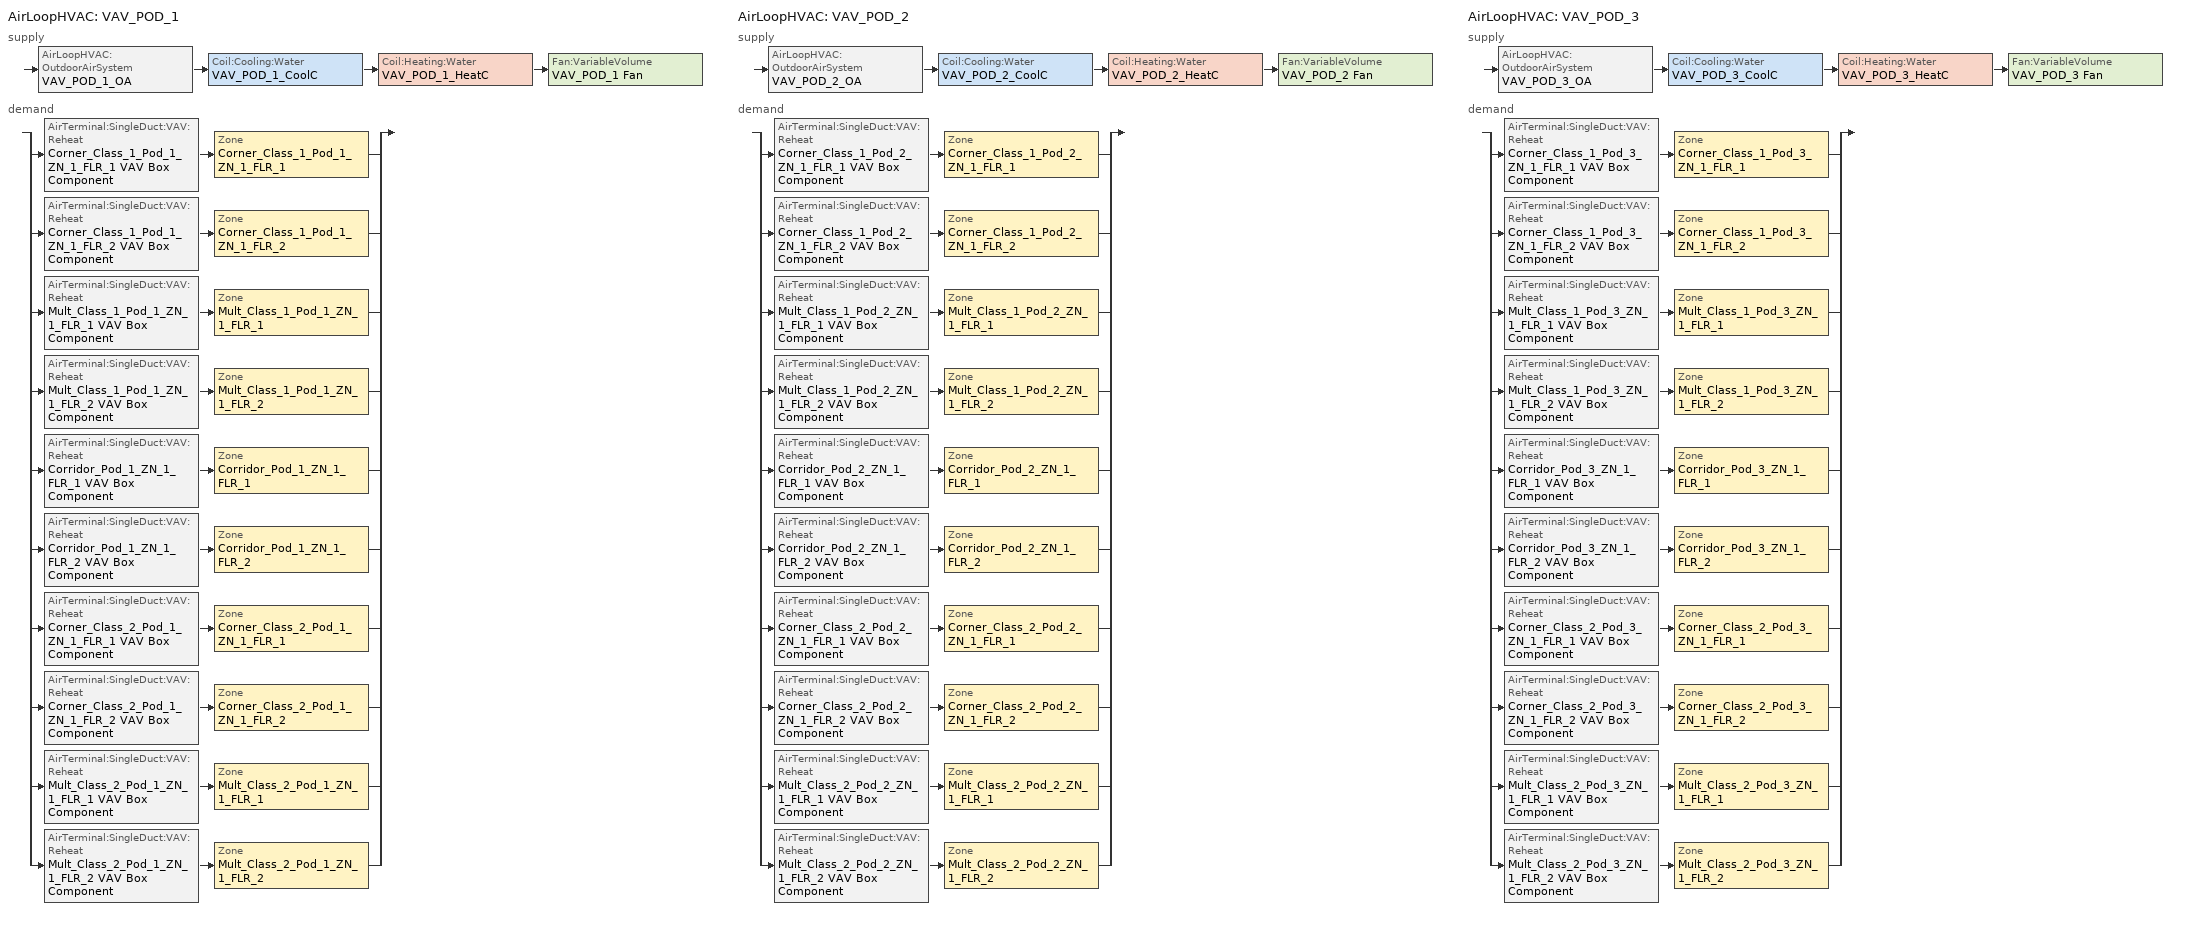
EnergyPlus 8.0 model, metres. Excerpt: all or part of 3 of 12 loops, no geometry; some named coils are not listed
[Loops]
AirLoopHVAC 'VAV_POD_1'
 supply: AirLoopHVAC:OutdoorAirSystem 'VAV_POD_1_OA' > Coil:Cooling:Water 'VAV_POD_1_CoolC' > Coil:Heating:Water 'VAV_POD_1_HeatC' > Fan:VariableVolume 'VAV_POD_1 Fan'
 demand: split
  | AirTerminal:SingleDuct:VAV:Reheat 'Corner_Class_1_Pod_1_ZN_1_FLR_1 VAV Box Component' > Zone 'Corner_Class_1_Pod_1_ZN_1_FLR_1'
  | AirTerminal:SingleDuct:VAV:Reheat 'Corner_Class_1_Pod_1_ZN_1_FLR_2 VAV Box Component' > Zone 'Corner_Class_1_Pod_1_ZN_1_FLR_2'
  | AirTerminal:SingleDuct:VAV:Reheat 'Mult_Class_1_Pod_1_ZN_1_FLR_1 VAV Box Component' > Zone 'Mult_Class_1_Pod_1_ZN_1_FLR_1'
  | AirTerminal:SingleDuct:VAV:Reheat 'Mult_Class_1_Pod_1_ZN_1_FLR_2 VAV Box Component' > Zone 'Mult_Class_1_Pod_1_ZN_1_FLR_2'
  | AirTerminal:SingleDuct:VAV:Reheat 'Corridor_Pod_1_ZN_1_FLR_1 VAV Box Component' > Zone 'Corridor_Pod_1_ZN_1_FLR_1'
  | AirTerminal:SingleDuct:VAV:Reheat 'Corridor_Pod_1_ZN_1_FLR_2 VAV Box Component' > Zone 'Corridor_Pod_1_ZN_1_FLR_2'
  | AirTerminal:SingleDuct:VAV:Reheat 'Corner_Class_2_Pod_1_ZN_1_FLR_1 VAV Box Component' > Zone 'Corner_Class_2_Pod_1_ZN_1_FLR_1'
  | AirTerminal:SingleDuct:VAV:Reheat 'Corner_Class_2_Pod_1_ZN_1_FLR_2 VAV Box Component' > Zone 'Corner_Class_2_Pod_1_ZN_1_FLR_2'
  | AirTerminal:SingleDuct:VAV:Reheat 'Mult_Class_2_Pod_1_ZN_1_FLR_1 VAV Box Component' > Zone 'Mult_Class_2_Pod_1_ZN_1_FLR_1'
  | AirTerminal:SingleDuct:VAV:Reheat 'Mult_Class_2_Pod_1_ZN_1_FLR_2 VAV Box Component' > Zone 'Mult_Class_2_Pod_1_ZN_1_FLR_2'
AirLoopHVAC 'VAV_POD_2'
 supply: AirLoopHVAC:OutdoorAirSystem 'VAV_POD_2_OA' > Coil:Cooling:Water 'VAV_POD_2_CoolC' > Coil:Heating:Water 'VAV_POD_2_HeatC' > Fan:VariableVolume 'VAV_POD_2 Fan'
 demand: split
  | AirTerminal:SingleDuct:VAV:Reheat 'Corner_Class_1_Pod_2_ZN_1_FLR_1 VAV Box Component' > Zone 'Corner_Class_1_Pod_2_ZN_1_FLR_1'
  | AirTerminal:SingleDuct:VAV:Reheat 'Corner_Class_1_Pod_2_ZN_1_FLR_2 VAV Box Component' > Zone 'Corner_Class_1_Pod_2_ZN_1_FLR_2'
  | AirTerminal:SingleDuct:VAV:Reheat 'Mult_Class_1_Pod_2_ZN_1_FLR_1 VAV Box Component' > Zone 'Mult_Class_1_Pod_2_ZN_1_FLR_1'
  | AirTerminal:SingleDuct:VAV:Reheat 'Mult_Class_1_Pod_2_ZN_1_FLR_2 VAV Box Component' > Zone 'Mult_Class_1_Pod_2_ZN_1_FLR_2'
  | AirTerminal:SingleDuct:VAV:Reheat 'Corridor_Pod_2_ZN_1_FLR_1 VAV Box Component' > Zone 'Corridor_Pod_2_ZN_1_FLR_1'
  | AirTerminal:SingleDuct:VAV:Reheat 'Corridor_Pod_2_ZN_1_FLR_2 VAV Box Component' > Zone 'Corridor_Pod_2_ZN_1_FLR_2'
  | AirTerminal:SingleDuct:VAV:Reheat 'Corner_Class_2_Pod_2_ZN_1_FLR_1 VAV Box Component' > Zone 'Corner_Class_2_Pod_2_ZN_1_FLR_1'
  | AirTerminal:SingleDuct:VAV:Reheat 'Corner_Class_2_Pod_2_ZN_1_FLR_2 VAV Box Component' > Zone 'Corner_Class_2_Pod_2_ZN_1_FLR_2'
  | AirTerminal:SingleDuct:VAV:Reheat 'Mult_Class_2_Pod_2_ZN_1_FLR_1 VAV Box Component' > Zone 'Mult_Class_2_Pod_2_ZN_1_FLR_1'
  | AirTerminal:SingleDuct:VAV:Reheat 'Mult_Class_2_Pod_2_ZN_1_FLR_2 VAV Box Component' > Zone 'Mult_Class_2_Pod_2_ZN_1_FLR_2'
AirLoopHVAC 'VAV_POD_3'
 supply: AirLoopHVAC:OutdoorAirSystem 'VAV_POD_3_OA' > Coil:Cooling:Water 'VAV_POD_3_CoolC' > Coil:Heating:Water 'VAV_POD_3_HeatC' > Fan:VariableVolume 'VAV_POD_3 Fan'
 demand: split
  | AirTerminal:SingleDuct:VAV:Reheat 'Corner_Class_1_Pod_3_ZN_1_FLR_1 VAV Box Component' > Zone 'Corner_Class_1_Pod_3_ZN_1_FLR_1'
  | AirTerminal:SingleDuct:VAV:Reheat 'Corner_Class_1_Pod_3_ZN_1_FLR_2 VAV Box Component' > Zone 'Corner_Class_1_Pod_3_ZN_1_FLR_2'
  | AirTerminal:SingleDuct:VAV:Reheat 'Mult_Class_1_Pod_3_ZN_1_FLR_1 VAV Box Component' > Zone 'Mult_Class_1_Pod_3_ZN_1_FLR_1'
  | AirTerminal:SingleDuct:VAV:Reheat 'Mult_Class_1_Pod_3_ZN_1_FLR_2 VAV Box Component' > Zone 'Mult_Class_1_Pod_3_ZN_1_FLR_2'
  | AirTerminal:SingleDuct:VAV:Reheat 'Corridor_Pod_3_ZN_1_FLR_1 VAV Box Component' > Zone 'Corridor_Pod_3_ZN_1_FLR_1'
  | AirTerminal:SingleDuct:VAV:Reheat 'Corridor_Pod_3_ZN_1_FLR_2 VAV Box Component' > Zone 'Corridor_Pod_3_ZN_1_FLR_2'
  | AirTerminal:SingleDuct:VAV:Reheat 'Corner_Class_2_Pod_3_ZN_1_FLR_1 VAV Box Component' > Zone 'Corner_Class_2_Pod_3_ZN_1_FLR_1'
  | AirTerminal:SingleDuct:VAV:Reheat 'Corner_Class_2_Pod_3_ZN_1_FLR_2 VAV Box Component' > Zone 'Corner_Class_2_Pod_3_ZN_1_FLR_2'
  | AirTerminal:SingleDuct:VAV:Reheat 'Mult_Class_2_Pod_3_ZN_1_FLR_1 VAV Box Component' > Zone 'Mult_Class_2_Pod_3_ZN_1_FLR_1'
  | AirTerminal:SingleDuct:VAV:Reheat 'Mult_Class_2_Pod_3_ZN_1_FLR_2 VAV Box Component' > Zone 'Mult_Class_2_Pod_3_ZN_1_FLR_2'
[Sizing:Zone] Zone Cooling Design Supply Air Temperature Input Method=SupplyAirTemperature; Zone Cooling Design Supply Air Temperature {C}=12.8; Zone Heating Design Supply Air Temperature Input Method=SupplyAirTemperature; Zone Heating Design Supply Air Temperature {C}=40; Zone Cooling Design Supply Air Humidity Ratio {kg-H2O/kg-air}=0.0085; Zone Heating Design Supply Air Humidity Ratio {kg-H2O/kg-air}=0.008; Zone Heating Sizing Factor=0; Zone Cooling Sizing Factor=0; Cooling Design Air Flow Method=DesignDay; Cooling Design Air Flow Rate {m3/s}=0; Cooling Minimum Air Flow {m3/s}=0; Cooling Minimum Air Flow Fraction=0; Heating Design Air Flow Method=DesignDay; Heating Design Air Flow Rate {m3/s}=0
Name | Design Specification Outdoor Air Object
Corner_Class_1_Pod_1_ZN_1_FLR_1 | SZ DSOA Corner_Class_1_Pod_1_ZN_1_FLR_1
Corner_Class_1_Pod_1_ZN_1_FLR_2 | SZ DSOA Corner_Class_1_Pod_1_ZN_1_FLR_2
Mult_Class_1_Pod_1_ZN_1_FLR_1 | SZ DSOA Mult_Class_1_Pod_1_ZN_1_FLR_1
Mult_Class_1_Pod_1_ZN_1_FLR_2 | SZ DSOA Mult_Class_1_Pod_1_ZN_1_FLR_2
Corridor_Pod_1_ZN_1_FLR_1 | SZ DSOA Corridor_Pod_1_ZN_1_FLR_1
Corridor_Pod_1_ZN_1_FLR_2 | SZ DSOA Corridor_Pod_1_ZN_1_FLR_2
Corner_Class_2_Pod_1_ZN_1_FLR_1 | SZ DSOA Corner_Class_2_Pod_1_ZN_1_FLR_1
Corner_Class_2_Pod_1_ZN_1_FLR_2 | SZ DSOA Corner_Class_2_Pod_1_ZN_1_FLR_2
Mult_Class_2_Pod_1_ZN_1_FLR_1 | SZ DSOA Mult_Class_2_Pod_1_ZN_1_FLR_1
Mult_Class_2_Pod_1_ZN_1_FLR_2 | SZ DSOA Mult_Class_2_Pod_1_ZN_1_FLR_2
Corner_Class_1_Pod_2_ZN_1_FLR_1 | SZ DSOA Corner_Class_1_Pod_2_ZN_1_FLR_1
Corner_Class_1_Pod_2_ZN_1_FLR_2 | SZ DSOA Corner_Class_1_Pod_2_ZN_1_FLR_2
Mult_Class_1_Pod_2_ZN_1_FLR_1 | SZ DSOA Mult_Class_1_Pod_2_ZN_1_FLR_1
Mult_Class_1_Pod_2_ZN_1_FLR_2 | SZ DSOA Mult_Class_1_Pod_2_ZN_1_FLR_2
Corridor_Pod_2_ZN_1_FLR_1 | SZ DSOA Corridor_Pod_2_ZN_1_FLR_1
Corridor_Pod_2_ZN_1_FLR_2 | SZ DSOA Corridor_Pod_2_ZN_1_FLR_2
Corner_Class_2_Pod_2_ZN_1_FLR_1 | SZ DSOA Corner_Class_2_Pod_2_ZN_1_FLR_1
Corner_Class_2_Pod_2_ZN_1_FLR_2 | SZ DSOA Corner_Class_2_Pod_2_ZN_1_FLR_2
Mult_Class_2_Pod_2_ZN_1_FLR_1 | SZ DSOA Mult_Class_2_Pod_2_ZN_1_FLR_1
Mult_Class_2_Pod_2_ZN_1_FLR_2 | SZ DSOA Mult_Class_2_Pod_2_ZN_1_FLR_2
Corner_Class_1_Pod_3_ZN_1_FLR_1 | SZ DSOA Corner_Class_1_Pod_3_ZN_1_FLR_1
Corner_Class_1_Pod_3_ZN_1_FLR_2 | SZ DSOA Corner_Class_1_Pod_3_ZN_1_FLR_2
Mult_Class_1_Pod_3_ZN_1_FLR_1 | SZ DSOA Mult_Class_1_Pod_3_ZN_1_FLR_1
Mult_Class_1_Pod_3_ZN_1_FLR_2 | SZ DSOA Mult_Class_1_Pod_3_ZN_1_FLR_2
Corridor_Pod_3_ZN_1_FLR_1 | SZ DSOA Corridor_Pod_3_ZN_1_FLR_1
Corridor_Pod_3_ZN_1_FLR_2 | SZ DSOA Corridor_Pod_3_ZN_1_FLR_2
Corner_Class_2_Pod_3_ZN_1_FLR_1 | SZ DSOA Corner_Class_2_Pod_3_ZN_1_FLR_1
Corner_Class_2_Pod_3_ZN_1_FLR_2 | SZ DSOA Corner_Class_2_Pod_3_ZN_1_FLR_2
Mult_Class_2_Pod_3_ZN_1_FLR_1 | SZ DSOA Mult_Class_2_Pod_3_ZN_1_FLR_1
Mult_Class_2_Pod_3_ZN_1_FLR_2 | SZ DSOA Mult_Class_2_Pod_3_ZN_1_FLR_2
[DesignSpecification:OutdoorAir]
Name | Outdoor Air Method | Outdoor Air Flow per Zone Floor Area {m3/s-m2} | Zone Outdoor Air Method | Outdoor Air Flow per Person {m3/s-person}
SZ DSOA Corner_Class_1_Pod_1_ZN_1_FLR_1; SZ DSOA Corner_Class_1_Pod_1_ZN_1_FLR_2; SZ DSOA Mult_Class_1_Pod_1_ZN_1_FLR_1; SZ DSOA Mult_Class_1_Pod_1_ZN_1_FLR_2; SZ DSOA Corner_Class_2_Pod_1_ZN_1_FLR_1; SZ DSOA Corner_Class_2_Pod_1_ZN_1_FLR_2; SZ DSOA Mult_Class_2_Pod_1_ZN_1_FLR_1; SZ DSOA Mult_Class_2_Pod_1_ZN_1_FLR_2; SZ DSOA Corner_Class_1_Pod_2_ZN_1_FLR_1; SZ DSOA Corner_Class_1_Pod_2_ZN_1_FLR_2; SZ DSOA Mult_Class_1_Pod_2_ZN_1_FLR_1; SZ DSOA Mult_Class_1_Pod_2_ZN_1_FLR_2; SZ DSOA Corner_Class_2_Pod_2_ZN_1_FLR_1; SZ DSOA Corner_Class_2_Pod_2_ZN_1_FLR_2; SZ DSOA Mult_Class_2_Pod_2_ZN_1_FLR_1; SZ DSOA Mult_Class_2_Pod_2_ZN_1_FLR_2; SZ DSOA Corner_Class_1_Pod_3_ZN_1_FLR_1; SZ DSOA Corner_Class_1_Pod_3_ZN_1_FLR_2; SZ DSOA Mult_Class_1_Pod_3_ZN_1_FLR_1; SZ DSOA Mult_Class_1_Pod_3_ZN_1_FLR_2; SZ DSOA Corner_Class_2_Pod_3_ZN_1_FLR_1; SZ DSOA Corner_Class_2_Pod_3_ZN_1_FLR_2; SZ DSOA Mult_Class_2_Pod_3_ZN_1_FLR_1; SZ DSOA Mult_Class_2_Pod_3_ZN_1_FLR_2 | Flow/Area | 0.00238745
SZ DSOA Corridor_Pod_1_ZN_1_FLR_1; SZ DSOA Corridor_Pod_1_ZN_1_FLR_2; SZ DSOA Corridor_Pod_2_ZN_1_FLR_1; SZ DSOA Corridor_Pod_2_ZN_1_FLR_2; SZ DSOA Corridor_Pod_3_ZN_1_FLR_1; SZ DSOA Corridor_Pod_3_ZN_1_FLR_2 | Flow/Area | 0.000304781
Design_Spec_OA_Classroom |  | 0.000609562 | Sum | 0.00471921
Design_Spec_OA_Corridor |  | 0.000304781 | Sum | 1e-08
[Sizing:System] Type of Load to Size On=Sensible; Minimum System Air Flow Ratio=0.3; Preheat Design Temperature {C}=7; Preheat Design Humidity Ratio {kgWater/kgDryAir}=0.008; Precool Design Temperature {C}=12.8; Precool Design Humidity Ratio {kgWater/kgDryAir}=0.008; Central Cooling Design Supply Air Temperature {C}=12.8; Central Heating Design Supply Air Temperature {C}=12.8; Sizing Option=Coincident; 100% Outdoor Air in Cooling=No; 100% Outdoor Air in Heating=No; Central Cooling Design Supply Air Humidity Ratio {kg-H2O/kg-Air}=0.0085; Central Heating Design Supply Air Humidity Ratio {kgWater/kgDryAir}=0.008; Cooling Design Air Flow Method=DesignDay; Cooling Design Air Flow Rate {m3/s}=0; Heating Design Air Flow Method=DesignDay; Heating Design Air Flow Rate {m3/s}=0; System Outdoor Air Method=ZoneSum
Name | Design Outdoor Air Flow Rate {m3/s}
VAV_POD_1 | 6.90274
VAV_POD_2 | 6.89251
VAV_POD_3 | 7.90785
[ZoneControl:Thermostat] Control Type Schedule=Dual Zone Control Type Sched
Name | Zone or ZoneList | Control 1
Corner_Class_1_Pod_1_ZN_1_FLR_1 Thermostat | Corner_Class_1_Pod_1_ZN_1_FLR_1 | Corner_Class_1_Pod_1_ZN_1_FLR_1 DualSPSched
Corner_Class_1_Pod_1_ZN_1_FLR_2 Thermostat | Corner_Class_1_Pod_1_ZN_1_FLR_2 | Corner_Class_1_Pod_1_ZN_1_FLR_2 DualSPSched
Mult_Class_1_Pod_1_ZN_1_FLR_1 Thermostat | Mult_Class_1_Pod_1_ZN_1_FLR_1 | Mult_Class_1_Pod_1_ZN_1_FLR_1 DualSPSched
Mult_Class_1_Pod_1_ZN_1_FLR_2 Thermostat | Mult_Class_1_Pod_1_ZN_1_FLR_2 | Mult_Class_1_Pod_1_ZN_1_FLR_2 DualSPSched
Corridor_Pod_1_ZN_1_FLR_1 Thermostat | Corridor_Pod_1_ZN_1_FLR_1 | Corridor_Pod_1_ZN_1_FLR_1 DualSPSched
Corridor_Pod_1_ZN_1_FLR_2 Thermostat | Corridor_Pod_1_ZN_1_FLR_2 | Corridor_Pod_1_ZN_1_FLR_2 DualSPSched
Corner_Class_2_Pod_1_ZN_1_FLR_1 Thermostat | Corner_Class_2_Pod_1_ZN_1_FLR_1 | Corner_Class_2_Pod_1_ZN_1_FLR_1 DualSPSched
Corner_Class_2_Pod_1_ZN_1_FLR_2 Thermostat | Corner_Class_2_Pod_1_ZN_1_FLR_2 | Corner_Class_2_Pod_1_ZN_1_FLR_2 DualSPSched
Mult_Class_2_Pod_1_ZN_1_FLR_1 Thermostat | Mult_Class_2_Pod_1_ZN_1_FLR_1 | Mult_Class_2_Pod_1_ZN_1_FLR_1 DualSPSched
Mult_Class_2_Pod_1_ZN_1_FLR_2 Thermostat | Mult_Class_2_Pod_1_ZN_1_FLR_2 | Mult_Class_2_Pod_1_ZN_1_FLR_2 DualSPSched
Corner_Class_1_Pod_2_ZN_1_FLR_1 Thermostat | Corner_Class_1_Pod_2_ZN_1_FLR_1 | Corner_Class_1_Pod_2_ZN_1_FLR_1 DualSPSched
Corner_Class_1_Pod_2_ZN_1_FLR_2 Thermostat | Corner_Class_1_Pod_2_ZN_1_FLR_2 | Corner_Class_1_Pod_2_ZN_1_FLR_2 DualSPSched
Mult_Class_1_Pod_2_ZN_1_FLR_1 Thermostat | Mult_Class_1_Pod_2_ZN_1_FLR_1 | Mult_Class_1_Pod_2_ZN_1_FLR_1 DualSPSched
Mult_Class_1_Pod_2_ZN_1_FLR_2 Thermostat | Mult_Class_1_Pod_2_ZN_1_FLR_2 | Mult_Class_1_Pod_2_ZN_1_FLR_2 DualSPSched
Corridor_Pod_2_ZN_1_FLR_1 Thermostat | Corridor_Pod_2_ZN_1_FLR_1 | Corridor_Pod_2_ZN_1_FLR_1 DualSPSched
Corridor_Pod_2_ZN_1_FLR_2 Thermostat | Corridor_Pod_2_ZN_1_FLR_2 | Corridor_Pod_2_ZN_1_FLR_2 DualSPSched
Corner_Class_2_Pod_2_ZN_1_FLR_1 Thermostat | Corner_Class_2_Pod_2_ZN_1_FLR_1 | Corner_Class_2_Pod_2_ZN_1_FLR_1 DualSPSched
Corner_Class_2_Pod_2_ZN_1_FLR_2 Thermostat | Corner_Class_2_Pod_2_ZN_1_FLR_2 | Corner_Class_2_Pod_2_ZN_1_FLR_2 DualSPSched
Mult_Class_2_Pod_2_ZN_1_FLR_1 Thermostat | Mult_Class_2_Pod_2_ZN_1_FLR_1 | Mult_Class_2_Pod_2_ZN_1_FLR_1 DualSPSched
Mult_Class_2_Pod_2_ZN_1_FLR_2 Thermostat | Mult_Class_2_Pod_2_ZN_1_FLR_2 | Mult_Class_2_Pod_2_ZN_1_FLR_2 DualSPSched
Corner_Class_1_Pod_3_ZN_1_FLR_1 Thermostat | Corner_Class_1_Pod_3_ZN_1_FLR_1 | Corner_Class_1_Pod_3_ZN_1_FLR_1 DualSPSched
Corner_Class_1_Pod_3_ZN_1_FLR_2 Thermostat | Corner_Class_1_Pod_3_ZN_1_FLR_2 | Corner_Class_1_Pod_3_ZN_1_FLR_2 DualSPSched
Mult_Class_1_Pod_3_ZN_1_FLR_1 Thermostat | Mult_Class_1_Pod_3_ZN_1_FLR_1 | Mult_Class_1_Pod_3_ZN_1_FLR_1 DualSPSched
Mult_Class_1_Pod_3_ZN_1_FLR_2 Thermostat | Mult_Class_1_Pod_3_ZN_1_FLR_2 | Mult_Class_1_Pod_3_ZN_1_FLR_2 DualSPSched
Corridor_Pod_3_ZN_1_FLR_1 Thermostat | Corridor_Pod_3_ZN_1_FLR_1 | Corridor_Pod_3_ZN_1_FLR_1 DualSPSched
Corridor_Pod_3_ZN_1_FLR_2 Thermostat | Corridor_Pod_3_ZN_1_FLR_2 | Corridor_Pod_3_ZN_1_FLR_2 DualSPSched
Corner_Class_2_Pod_3_ZN_1_FLR_1 Thermostat | Corner_Class_2_Pod_3_ZN_1_FLR_1 | Corner_Class_2_Pod_3_ZN_1_FLR_1 DualSPSched
Corner_Class_2_Pod_3_ZN_1_FLR_2 Thermostat | Corner_Class_2_Pod_3_ZN_1_FLR_2 | Corner_Class_2_Pod_3_ZN_1_FLR_2 DualSPSched
Mult_Class_2_Pod_3_ZN_1_FLR_1 Thermostat | Mult_Class_2_Pod_3_ZN_1_FLR_1 | Mult_Class_2_Pod_3_ZN_1_FLR_1 DualSPSched
Mult_Class_2_Pod_3_ZN_1_FLR_2 Thermostat | Mult_Class_2_Pod_3_ZN_1_FLR_2 | Mult_Class_2_Pod_3_ZN_1_FLR_2 DualSPSched
[ThermostatSetpoint:DualSetpoint] Heating Setpoint Temperature Schedule=HTGSETP_SCH_YES_OPTIMUM; Cooling Setpoint Temperature Schedule=CLGSETP_SCH_YES_OPTIMUM
Corner_Class_1_Pod_1_ZN_1_FLR_1 DualSPSched; Corner_Class_1_Pod_1_ZN_1_FLR_2 DualSPSched; Mult_Class_1_Pod_1_ZN_1_FLR_1 DualSPSched; Mult_Class_1_Pod_1_ZN_1_FLR_2 DualSPSched; Corridor_Pod_1_ZN_1_FLR_1 DualSPSched; Corridor_Pod_1_ZN_1_FLR_2 DualSPSched; Corner_Class_2_Pod_1_ZN_1_FLR_1 DualSPSched; Corner_Class_2_Pod_1_ZN_1_FLR_2 DualSPSched; Mult_Class_2_Pod_1_ZN_1_FLR_1 DualSPSched; Mult_Class_2_Pod_1_ZN_1_FLR_2 DualSPSched; Corner_Class_1_Pod_2_ZN_1_FLR_1 DualSPSched; Corner_Class_1_Pod_2_ZN_1_FLR_2 DualSPSched; Mult_Class_1_Pod_2_ZN_1_FLR_1 DualSPSched; Mult_Class_1_Pod_2_ZN_1_FLR_2 DualSPSched; Corridor_Pod_2_ZN_1_FLR_1 DualSPSched; Corridor_Pod_2_ZN_1_FLR_2 DualSPSched; Corner_Class_2_Pod_2_ZN_1_FLR_1 DualSPSched; Corner_Class_2_Pod_2_ZN_1_FLR_2 DualSPSched; Mult_Class_2_Pod_2_ZN_1_FLR_1 DualSPSched; Mult_Class_2_Pod_2_ZN_1_FLR_2 DualSPSched; Corner_Class_1_Pod_3_ZN_1_FLR_1 DualSPSched; Corner_Class_1_Pod_3_ZN_1_FLR_2 DualSPSched; Mult_Class_1_Pod_3_ZN_1_FLR_1 DualSPSched; Mult_Class_1_Pod_3_ZN_1_FLR_2 DualSPSched; Corridor_Pod_3_ZN_1_FLR_1 DualSPSched; Corridor_Pod_3_ZN_1_FLR_2 DualSPSched; Corner_Class_2_Pod_3_ZN_1_FLR_1 DualSPSched; Corner_Class_2_Pod_3_ZN_1_FLR_2 DualSPSched; Mult_Class_2_Pod_3_ZN_1_FLR_1 DualSPSched; Mult_Class_2_Pod_3_ZN_1_FLR_2 DualSPSched
[AirTerminal:SingleDuct:VAV:Reheat] Availability Schedule=ALWAYS_ON; Maximum Air Flow Rate {m3/s}=AUTOSIZE; Zone Minimum Air Flow Input Method=Constant; Maximum Hot Water or Steam Flow Rate {m3/s}=AUTOSIZE; Minimum Hot Water or Steam Flow Rate {m3/s}=0; Convergence Tolerance=0.001; Damper Heating Action=REVERSE; Maximum Flow Fraction During Reheat=0.5; Maximum Reheat Air Temperature {C}=40
Name | Constant Minimum Air Flow Fraction | Reheat Coil
Corner_Class_1_Pod_1_ZN_1_FLR_1 VAV Box Component | 0.765563 | Corner_Class_1_Pod_1_ZN_1_FLR_1 VAV Box Reheat Coil
Corner_Class_1_Pod_1_ZN_1_FLR_2 VAV Box Component | 0.7 | Corner_Class_1_Pod_1_ZN_1_FLR_2 VAV Box Reheat Coil
Mult_Class_1_Pod_1_ZN_1_FLR_1 VAV Box Component | 1 | Mult_Class_1_Pod_1_ZN_1_FLR_1 VAV Box Reheat Coil
Mult_Class_1_Pod_1_ZN_1_FLR_2 VAV Box Component | 0.761298 | Mult_Class_1_Pod_1_ZN_1_FLR_2 VAV Box Reheat Coil
Corridor_Pod_1_ZN_1_FLR_1 VAV Box Component | 0.299668 | Corridor_Pod_1_ZN_1_FLR_1 VAV Box Reheat Coil
Corridor_Pod_1_ZN_1_FLR_2 VAV Box Component | 0.2 | Corridor_Pod_1_ZN_1_FLR_2 VAV Box Reheat Coil
Corner_Class_2_Pod_1_ZN_1_FLR_1 VAV Box Component | 0.904312 | Corner_Class_2_Pod_1_ZN_1_FLR_1 VAV Box Reheat Coil
Corner_Class_2_Pod_1_ZN_1_FLR_2 VAV Box Component | 0.7 | Corner_Class_2_Pod_1_ZN_1_FLR_2 VAV Box Reheat Coil
Mult_Class_2_Pod_1_ZN_1_FLR_1 VAV Box Component | 1 | Mult_Class_2_Pod_1_ZN_1_FLR_1 VAV Box Reheat Coil
Mult_Class_2_Pod_1_ZN_1_FLR_2 VAV Box Component | 1 | Mult_Class_2_Pod_1_ZN_1_FLR_2 VAV Box Reheat Coil
Corner_Class_1_Pod_2_ZN_1_FLR_1 VAV Box Component | 0.769952 | Corner_Class_1_Pod_2_ZN_1_FLR_1 VAV Box Reheat Coil
Corner_Class_1_Pod_2_ZN_1_FLR_2 VAV Box Component | 0.7 | Corner_Class_1_Pod_2_ZN_1_FLR_2 VAV Box Reheat Coil
Mult_Class_1_Pod_2_ZN_1_FLR_1 VAV Box Component | 1 | Mult_Class_1_Pod_2_ZN_1_FLR_1 VAV Box Reheat Coil
Mult_Class_1_Pod_2_ZN_1_FLR_2 VAV Box Component | 0.758655 | Mult_Class_1_Pod_2_ZN_1_FLR_2 VAV Box Reheat Coil
Corridor_Pod_2_ZN_1_FLR_1 VAV Box Component | 0.300268 | Corridor_Pod_2_ZN_1_FLR_1 VAV Box Reheat Coil
Corridor_Pod_2_ZN_1_FLR_2 VAV Box Component | 0.2 | Corridor_Pod_2_ZN_1_FLR_2 VAV Box Reheat Coil
Corner_Class_2_Pod_2_ZN_1_FLR_1 VAV Box Component | 0.904346 | Corner_Class_2_Pod_2_ZN_1_FLR_1 VAV Box Reheat Coil
Corner_Class_2_Pod_2_ZN_1_FLR_2 VAV Box Component | 0.7 | Corner_Class_2_Pod_2_ZN_1_FLR_2 VAV Box Reheat Coil
Mult_Class_2_Pod_2_ZN_1_FLR_1 VAV Box Component | 1 | Mult_Class_2_Pod_2_ZN_1_FLR_1 VAV Box Reheat Coil
Mult_Class_2_Pod_2_ZN_1_FLR_2 VAV Box Component | 1 | Mult_Class_2_Pod_2_ZN_1_FLR_2 VAV Box Reheat Coil
Corner_Class_1_Pod_3_ZN_1_FLR_1 VAV Box Component | 0.769001 | Corner_Class_1_Pod_3_ZN_1_FLR_1 VAV Box Reheat Coil
Corner_Class_1_Pod_3_ZN_1_FLR_2 VAV Box Component | 0.7 | Corner_Class_1_Pod_3_ZN_1_FLR_2 VAV Box Reheat Coil
Mult_Class_1_Pod_3_ZN_1_FLR_1 VAV Box Component | 1 | Mult_Class_1_Pod_3_ZN_1_FLR_1 VAV Box Reheat Coil
Mult_Class_1_Pod_3_ZN_1_FLR_2 VAV Box Component | 0.7 | Mult_Class_1_Pod_3_ZN_1_FLR_2 VAV Box Reheat Coil
Corridor_Pod_3_ZN_1_FLR_1 VAV Box Component | 0.298229 | Corridor_Pod_3_ZN_1_FLR_1 VAV Box Reheat Coil
Corridor_Pod_3_ZN_1_FLR_2 VAV Box Component | 0.2 | Corridor_Pod_3_ZN_1_FLR_2 VAV Box Reheat Coil
Corner_Class_2_Pod_3_ZN_1_FLR_1 VAV Box Component | 0.897274 | Corner_Class_2_Pod_3_ZN_1_FLR_1 VAV Box Reheat Coil
Corner_Class_2_Pod_3_ZN_1_FLR_2 VAV Box Component | 0.7 | Corner_Class_2_Pod_3_ZN_1_FLR_2 VAV Box Reheat Coil
Mult_Class_2_Pod_3_ZN_1_FLR_1 VAV Box Component | 1 | Mult_Class_2_Pod_3_ZN_1_FLR_1 VAV Box Reheat Coil
Mult_Class_2_Pod_3_ZN_1_FLR_2 VAV Box Component | 0.710987 | Mult_Class_2_Pod_3_ZN_1_FLR_2 VAV Box Reheat Coil
[Zone equipment]
Corner_Class_1_Pod_1_ZN_1_FLR_1: Corner_Class_1_Pod_1_ZN_1_FLR_1 VAV Box Component
Corner_Class_1_Pod_1_ZN_1_FLR_2: Corner_Class_1_Pod_1_ZN_1_FLR_2 VAV Box Component
Mult_Class_1_Pod_1_ZN_1_FLR_1: Mult_Class_1_Pod_1_ZN_1_FLR_1 VAV Box Component
Mult_Class_1_Pod_1_ZN_1_FLR_2: Mult_Class_1_Pod_1_ZN_1_FLR_2 VAV Box Component
Corridor_Pod_1_ZN_1_FLR_1: Corridor_Pod_1_ZN_1_FLR_1 VAV Box Component
Corridor_Pod_1_ZN_1_FLR_2: Corridor_Pod_1_ZN_1_FLR_2 VAV Box Component
Corner_Class_2_Pod_1_ZN_1_FLR_1: Corner_Class_2_Pod_1_ZN_1_FLR_1 VAV Box Component
Corner_Class_2_Pod_1_ZN_1_FLR_2: Corner_Class_2_Pod_1_ZN_1_FLR_2 VAV Box Component
Mult_Class_2_Pod_1_ZN_1_FLR_1: Mult_Class_2_Pod_1_ZN_1_FLR_1 VAV Box Component
Mult_Class_2_Pod_1_ZN_1_FLR_2: Mult_Class_2_Pod_1_ZN_1_FLR_2 VAV Box Component
Corner_Class_1_Pod_2_ZN_1_FLR_1: Corner_Class_1_Pod_2_ZN_1_FLR_1 VAV Box Component
Corner_Class_1_Pod_2_ZN_1_FLR_2: Corner_Class_1_Pod_2_ZN_1_FLR_2 VAV Box Component
Mult_Class_1_Pod_2_ZN_1_FLR_1: Mult_Class_1_Pod_2_ZN_1_FLR_1 VAV Box Component
Mult_Class_1_Pod_2_ZN_1_FLR_2: Mult_Class_1_Pod_2_ZN_1_FLR_2 VAV Box Component
Corridor_Pod_2_ZN_1_FLR_1: Corridor_Pod_2_ZN_1_FLR_1 VAV Box Component
Corridor_Pod_2_ZN_1_FLR_2: Corridor_Pod_2_ZN_1_FLR_2 VAV Box Component
Corner_Class_2_Pod_2_ZN_1_FLR_1: Corner_Class_2_Pod_2_ZN_1_FLR_1 VAV Box Component
Corner_Class_2_Pod_2_ZN_1_FLR_2: Corner_Class_2_Pod_2_ZN_1_FLR_2 VAV Box Component
Mult_Class_2_Pod_2_ZN_1_FLR_1: Mult_Class_2_Pod_2_ZN_1_FLR_1 VAV Box Component
Mult_Class_2_Pod_2_ZN_1_FLR_2: Mult_Class_2_Pod_2_ZN_1_FLR_2 VAV Box Component
Corner_Class_1_Pod_3_ZN_1_FLR_1: Corner_Class_1_Pod_3_ZN_1_FLR_1 VAV Box Component
Corner_Class_1_Pod_3_ZN_1_FLR_2: Corner_Class_1_Pod_3_ZN_1_FLR_2 VAV Box Component
Mult_Class_1_Pod_3_ZN_1_FLR_1: Mult_Class_1_Pod_3_ZN_1_FLR_1 VAV Box Component
Mult_Class_1_Pod_3_ZN_1_FLR_2: Mult_Class_1_Pod_3_ZN_1_FLR_2 VAV Box Component
Corridor_Pod_3_ZN_1_FLR_1: Corridor_Pod_3_ZN_1_FLR_1 VAV Box Component
Corridor_Pod_3_ZN_1_FLR_2: Corridor_Pod_3_ZN_1_FLR_2 VAV Box Component
Corner_Class_2_Pod_3_ZN_1_FLR_1: Corner_Class_2_Pod_3_ZN_1_FLR_1 VAV Box Component
Corner_Class_2_Pod_3_ZN_1_FLR_2: Corner_Class_2_Pod_3_ZN_1_FLR_2 VAV Box Component
Mult_Class_2_Pod_3_ZN_1_FLR_1: Mult_Class_2_Pod_3_ZN_1_FLR_1 VAV Box Component
Mult_Class_2_Pod_3_ZN_1_FLR_2: Mult_Class_2_Pod_3_ZN_1_FLR_2 VAV Box Component
[Fan:VariableVolume] Availability Schedule=HVACOperationSchd; Fan Efficiency=0.6084; Pressure Rise {Pa}=1389.42; Maximum Flow Rate {m3/s}=AUTOSIZE; Fan Power Minimum Flow Rate Input Method=Fraction; Fan Power Minimum Flow Fraction=0.25; Motor Efficiency=0.936; Motor In Airstream Fraction=1; Fan Power Coefficient 1=0.0408; Fan Power Coefficient 2=0.088; Fan Power Coefficient 3=-0.0729; Fan Power Coefficient 4=0.9437; Fan Power Coefficient 5=0
VAV_POD_1 Fan; VAV_POD_2 Fan; VAV_POD_3 Fan
[Coil:Cooling:Water] Availability Schedule=ALWAYS_ON; Design Water Flow Rate {m3/s}=AUTOSIZE; Design Air Flow Rate {m3/s}=AUTOSIZE; Design Inlet Water Temperature {C}=AUTOSIZE; Design Inlet Air Temperature {C}=AUTOSIZE; Design Outlet Air Temperature {C}=AUTOSIZE; Design Inlet Air Humidity Ratio {kgWater/kgDryAir}=AUTOSIZE; Design Outlet Air Humidity Ratio {kgWater/kgDryAir}=AUTOSIZE; Type of Analysis=SimpleAnalysis; Heat Exchanger Configuration=CrossFlow
VAV_POD_1_CoolC; VAV_POD_2_CoolC; VAV_POD_3_CoolC
[Coil:Heating:Water] Availability Schedule=ALWAYS_ON; U-Factor Times Area Value {W/K}=AUTOSIZE; Maximum Water Flow Rate {m3/s}=AUTOSIZE; Performance Input Method=UFactorTimesAreaAndDesignWaterFlowRate; Rated Capacity {W}=AUTOSIZE; Rated Inlet Water Temperature {C}=82.2; Rated Inlet Air Temperature {C}=12.8; Rated Outlet Water Temperature {C}=71.1; Rated Outlet Air Temperature {C}=40
VAV_POD_1_HeatC; VAV_POD_2_HeatC; VAV_POD_3_HeatC
[Controller:WaterCoil] Control Variable=Temperature; Actuator Variable=Flow; Maximum Actuated Flow {m3/s}=AUTOSIZE; Minimum Actuated Flow {m3/s}=0
Name | Action | Controller Convergence Tolerance {deltaC}
VAV_POD_1_CoolC_Controller; VAV_POD_2_CoolC_Controller; VAV_POD_3_CoolC_Controller | Reverse
VAV_POD_1_HeatC_Controller; VAV_POD_2_HeatC_Controller; VAV_POD_3_HeatC_Controller | Normal | 0.0001
[Controller:OutdoorAir] Minimum Outdoor Air Flow Rate {m3/s}=0; Maximum Outdoor Air Flow Rate {m3/s}=AUTOSIZE; Economizer Control Type,             !- Economizer Control Typ=DifferentialDryBulb; Economizer Control Action Type=ModulateFlow; Minimum Limit Type=FixedMinimum; Minimum Outdoor Air Schedule=MinOA_MotorizedDamper_Sched
Name | Mechanical Ventilation Controller
VAV_POD_1_OA_Controller | VAV_POD_1_MultiZone
VAV_POD_2_OA_Controller | VAV_POD_2_MultiZone
VAV_POD_3_OA_Controller | VAV_POD_3_MultiZone
[Controller:MechanicalVentilation]
VAV_POD_1_MultiZone: ALWAYS_ON, Yes, VentilationRateProcedure, Corner_Class_1_Pod_1_ZN_1_FLR_1, Design_Spec_OA_Classroom, Design_Spec_ZAD_1, Corner_Class_1_Pod_1_ZN_1_FLR_2, Design_Spec_OA_Classroom, Design_Spec_ZAD_1, Mult_Class_1_Pod_1_ZN_1_FLR_1, Design_Spec_OA_Classroom, Design_Spec_ZAD_1, Mult_Class_1_Pod_1_ZN_1_FLR_2, Design_Spec_OA_Classroom, Design_Spec_ZAD_1, Corridor_Pod_1_ZN_1_FLR_1, Design_Spec_OA_Corridor, Design_Spec_ZAD_1, Corridor_Pod_1_ZN_1_FLR_2, Design_Spec_OA_Corridor, Design_Spec_ZAD_1, Corner_Class_2_Pod_1_ZN_1_FLR_1, Design_Spec_OA_Classroom, Design_Spec_ZAD_1, Corner_Class_2_Pod_1_ZN_1_FLR_2, Design_Spec_OA_Classroom, Design_Spec_ZAD_1, Mult_Class_2_Pod_1_ZN_1_FLR_1, Design_Spec_OA_Classroom, Design_Spec_ZAD_1, Mult_Class_2_Pod_1_ZN_1_FLR_2, Design_Spec_OA_Classroom, Design_Spec_ZAD_1
VAV_POD_2_MultiZone: ALWAYS_ON, Yes, VentilationRateProcedure, Corner_Class_1_Pod_2_ZN_1_FLR_1, Design_Spec_OA_Classroom, Design_Spec_ZAD_1, Corner_Class_1_Pod_2_ZN_1_FLR_2, Design_Spec_OA_Classroom, Design_Spec_ZAD_1, Mult_Class_1_Pod_2_ZN_1_FLR_1, Design_Spec_OA_Classroom, Design_Spec_ZAD_1, Mult_Class_1_Pod_2_ZN_1_FLR_2, Design_Spec_OA_Classroom, Design_Spec_ZAD_1, Corridor_Pod_2_ZN_1_FLR_1, Design_Spec_OA_Corridor, Design_Spec_ZAD_1, Corridor_Pod_2_ZN_1_FLR_2, Design_Spec_OA_Corridor, Design_Spec_ZAD_1, Corner_Class_2_Pod_2_ZN_1_FLR_1, Design_Spec_OA_Classroom, Design_Spec_ZAD_1, Corner_Class_2_Pod_2_ZN_1_FLR_2, Design_Spec_OA_Classroom, Design_Spec_ZAD_1, Mult_Class_2_Pod_2_ZN_1_FLR_1, Design_Spec_OA_Classroom, Design_Spec_ZAD_1, Mult_Class_2_Pod_2_ZN_1_FLR_2, Design_Spec_OA_Classroom, Design_Spec_ZAD_1
VAV_POD_3_MultiZone: ALWAYS_ON, Yes, VentilationRateProcedure, Corner_Class_1_Pod_3_ZN_1_FLR_1, Design_Spec_OA_Classroom, Design_Spec_ZAD_1, Corner_Class_1_Pod_3_ZN_1_FLR_2, Design_Spec_OA_Classroom, Design_Spec_ZAD_1, Mult_Class_1_Pod_3_ZN_1_FLR_1, Design_Spec_OA_Classroom, Design_Spec_ZAD_1, Mult_Class_1_Pod_3_ZN_1_FLR_2, Design_Spec_OA_Classroom, Design_Spec_ZAD_1, Corridor_Pod_3_ZN_1_FLR_1, Design_Spec_OA_Corridor, Design_Spec_ZAD_1, Corridor_Pod_3_ZN_1_FLR_2, Design_Spec_OA_Corridor, Design_Spec_ZAD_1, Corner_Class_2_Pod_3_ZN_1_FLR_1, Design_Spec_OA_Classroom, Design_Spec_ZAD_1, Corner_Class_2_Pod_3_ZN_1_FLR_2, Design_Spec_OA_Classroom, Design_Spec_ZAD_1, Mult_Class_2_Pod_3_ZN_1_FLR_1, Design_Spec_OA_Classroom, Design_Spec_ZAD_1, Mult_Class_2_Pod_3_ZN_1_FLR_2, Design_Spec_OA_Classroom, Design_Spec_ZAD_1
[DesignSpecification:ZoneAirDistribution]
Design_Spec_ZAD_1: Zone Air Distribution Effectiveness in Cooling Mode 1=1; Zone Air Distribution Effectiveness in Heating Mode 1=1
[AirLoopHVAC] Design Supply Air Flow Rate {m3/s}=AUTOSIZE
VAV_POD_1; VAV_POD_2; VAV_POD_3
[SetpointManager:OutdoorAirReset] Control Variable=Temperature; Setpoint at Outdoor Low Temperature {C}=15.6; Outdoor Low Temperature {C}=10; Setpoint at Outdoor High Temperature {C}=12.8; Outdoor High Temperature {C}=21.1
Name | Setpoint Node or NodeList
VAV_POD_1 SAT setpoint | VAV_POD_1 Supply Equipment Outlet Node
VAV_POD_2 SAT setpoint | VAV_POD_2 Supply Equipment Outlet Node
VAV_POD_3 SAT setpoint | VAV_POD_3 Supply Equipment Outlet Node
[SetpointManager:MixedAir] Control Variable=Temperature
Name | Setpoint Node or NodeList
VAV_POD_1_CoolC SAT Manager | VAV_POD_1_CoolC-VAV_POD_1_HeatCNode
VAV_POD_1_HeatC SAT Manager | VAV_POD_1_HeatC-VAV_POD_1 FanNode
VAV_POD_1_OAMixed Air Temp Manager | VAV_POD_1_OA-VAV_POD_1_CoolCNode
VAV_POD_2_CoolC SAT Manager | VAV_POD_2_CoolC-VAV_POD_2_HeatCNode
VAV_POD_2_HeatC SAT Manager | VAV_POD_2_HeatC-VAV_POD_2 FanNode
VAV_POD_2_OAMixed Air Temp Manager | VAV_POD_2_OA-VAV_POD_2_CoolCNode
VAV_POD_3_CoolC SAT Manager | VAV_POD_3_CoolC-VAV_POD_3_HeatCNode
VAV_POD_3_HeatC SAT Manager | VAV_POD_3_HeatC-VAV_POD_3 FanNode
VAV_POD_3_OAMixed Air Temp Manager | VAV_POD_3_OA-VAV_POD_3_CoolCNode
[Schedule:Compact]
ALWAYS_ON: Through: 12/31, For: AllDays, Until: 24:00, 1
Dual Zone Control Type Sched: Through: 12/31, For: AllDays, Until: 24:00, 4
HVACOperationSchd: Through: 12/31, For: Weekdays SummerDesignDay WinterDesignDay, Until: 07:00, 0, Until: 21:00, 1, Until: 24:00, 0, For: WeekEnds Holidays AllOtherDays, Until: 24:00, 0
HTGSETP_SCH_YES_OPTIMUM: Through: 12/31, For: SummerDesignDay, Until: 24:00, 15.6, For: WinterDesignDay, Until: 24:00, 21, For: Weekdays, Until: 06:00, 15.6, Until: 07:00, 17.8, Until: 08:00, 20, Until: 21:00, 21, Until: 24:00, 15.6, For: WeekEnds Holidays AllOtherDays, Until: 24:00, 15.6
CLGSETP_SCH_YES_OPTIMUM: Through: 12/31, For: SummerDesignDay, Until: 24:00, 24, For: WinterDesignDay, Until: 24:00, 29.44, For: Weekdays, Until: 06:00, 29.44, Until: 07:00, 27.8, Until: 08:00, 25.6, Until: 21:00, 24, Until: 24:00, 29.44, For: WeekEnds Holidays AllOtherDays, Until: 24:00, 29.44
MinOA_MotorizedDamper_Sched: Through: 12/31, For: Weekdays SummerDesignDay WinterDesignDay, Until: 08:00, 0, Until: 21:00, 1, Until: 24:00, 0, For: WeekEnds Holidays AllOtherDays, Until: 24:00, 0
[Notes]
The 90.1 Prototype Building Models were developed by Pacific Northwest National Laboratory (PNNL),
under contract with the U.S. Department of Energy (DOE).  These building models were originally derived from
DOEs Commercial Reference Building Models with modifications from ASHRAE 90.1 committee,
Advanced Energy Design Guide series, and other building industry expert input.
The original purpose of developing these prototype building models was to measure energy saving impacts from
newly published editions of ASHRAE Standard 90.1.  The basic building descriptions can be found in the Scorecards
posted at this website.  The detailed descriptions of the prototype model development and addenda modeling
strategies can be found in PNNLs reports, entitled "Achieving 30% Goal: Energy and Cost Saving Analysis
of ASHRAE/IES Standard 90.1-2010" and "Enhancements to ASHRAE Standard 90.1 Prototype Building Models",
both posted at this website.
BEGIN ECONOMIZER MAP
Economizer Name, DX COIL Name
PSZ-AC_1:5_OA_Controller, PSZ-AC_1:5_CoolC DXCoil
PSZ-AC_2:6_OA_Controller, PSZ-AC_2:6_CoolC DXCoil
PSZ-AC_3:7_OA_Controller, PSZ-AC_3:7_CoolC DXCoil
PSZ-AC_4:8_OA_Controller, PSZ-AC_4:8_CoolC DXCoil
PSZ-AC_5:9_OA_Controller, PSZ-AC_5:9_CoolC DXCoil
END ECONOMIZER MAP
BEGIN EMS PROGRAM MAP
EMS PROGRAM, DX COIL Name
PSZ1_5, PSZ-AC_1:5_COOLC DXCOIL
PSZ2_6, PSZ-AC_2:6_COOLC DXCOIL
PSZ3_7, PSZ-AC_3:7_COOLC DXCOIL
PSZ4_8, PSZ-AC_4:8_COOLC DXCOIL
PSZ5_9, PSZ-AC_5:9_COOLC DXCOIL
END EMS PROGRAM MAP
WeatherFile:  USA_CA_San.Francisco.Intl.AP.724940_TMY3.epw
IDF File:     /phome/comstd/ASHRAE90.1_2013_for_reporting/SchoolSecondary/90.1_std2013/input.nobackup/PI.Oct2013_SchoolSecondary_STD2013_San_Francisco.dd.idf
Run Case:     PI.Oct2013_SchoolSecondary_STD2013_San_Francisco
GPARM parameters as input:
Case = PI.Oct2013_SchoolSecondary_STD2013_San_Francisco
weatherfile = USA_CA_San.Francisco_TMY2.epw
ground_tempt = Zone3C_nonres_R0_0ftV_SchoolSecondary_San_Francisco_AddendumBB.gtp
avg_oa_tempt_ip = 55.562
maxdiff_oa_tempt_ip = 14.436
ext_wall_type = SteelFramedWall
nonres_ext_wall_ufactor = 0.437226251
roof_type = LightweightRoof
nonres_roof_ufactor = 0.221452257
nonres_window = Window_U_0.55_SHGC_0.25
nonres_skylight = Window_U_0.55_SHGC_0.35
daylighting_control = yes
sidelighting_control = yes_AY
audi_sidelighting_control = no
roof_emissivity = 0.75
roof_solar_absorp = 0.45
LPD_classroom = 13.34724892
LPD_corridor = 7.104180875
LPD_lobby = 9.687519375
LPD_mechanical = 10.2257149
LPD_bath = 10.54863221
LPD_office = 11.94794056
LPD_gym = 7.7500155
LPD_kitchen = 13.0243316
LPD_cafeteria = 6.996541771
LPD_library = 12.8090534
LPD_auditorium = 6.781263563
exterior_lights_watts = 0
exterior_lights_watts_a = 353.47
exterior_lights_watts_b = 8427.85
wcc_economizer = DifferentialDryBulb
skip_economizer_control = No
DX_damper_sch = MinOA_Sched
wcc_damper_sch = MinOA_MotorizedDamper_Sched
OA_computer_room = 0.00238745
OA_aux_gym = 0.001523905
auditorium_OA_per_area = 0.000304781
auditorium_OA_per_person = 0.002359604
classroom_OA_per_area = 0.000609562
classroom_OA_per_person = 0.004719207
